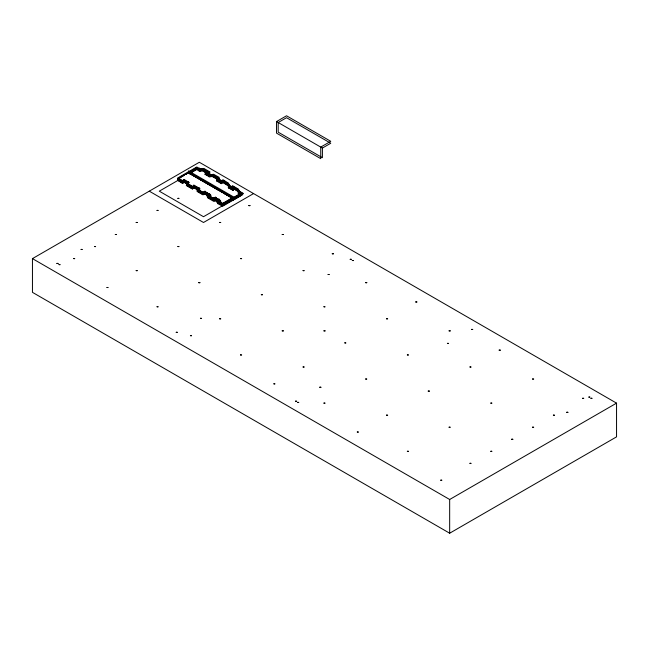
<?xml version="1.0" encoding="UTF-8"?>
<svg xmlns="http://www.w3.org/2000/svg" width="649" height="649" viewBox="0 0 649 649"><rect width="100%" height="100%" fill="white"/><g stroke="black" fill="none" stroke-linecap="round" stroke-linejoin="round"><path stroke-width="0.97" d="M183.87 181.176L184.194 180.552L183.837 181.217L187.512 183.253L186.871 184.714L193.086 188.275L193.929 186.523M193.824 186.677L194.148 186.052L193.791 186.717L198.797 189.151L199.284 188.843L197.126 190.035L203.023 193.418L205.189 192.112L204.695 192.372L209.53 195.471L210.292 195.308L206.828 195.747L213.01 199.284L216.417 198.691L215.614 198.764L219.224 200.825L219.995 200.663L216.531 201.101L222.68 204.338L233.681 197.953L188.47 171.831M205.66 172.683L208.313 172.293L203.397 169.454L200.744 169.851L196.817 167.58L178.459 178.175L178.459 180.106L182.385 182.377L183.132 180.763M199.778 189.403L199.778 188.559L193.881 185.16L192.218 188.048L187.301 185.208L188.973 182.32L184.056 179.481L182.385 182.377M183.57 181.42L182.677 183.399L177.469 180.106L179.165 179.108L177.469 180.106L182.71 183.359L183.635 181.331L183.44 181.761L187.09 183.837L187.31 183.359L186.45 185.306L192.664 188.859L193.58 186.831L193.37 187.31L198.026 189.711M183.992 180.836L183.099 182.815L177.469 179.14L184.235 175.23L177.469 179.116L183.132 182.775L183.975 181.022M187.196 183.513L186.312 185.5L192.51 189.078L193.394 187.09M187.618 182.929L186.734 184.908L192.931 188.494L193.816 186.506M187.301 185.208L188.973 182.32M192.218 188.048L192.899 186.514M227.28 185.168L227.969 183.635L223.053 180.803L220.887 181.931L221.382 181.623L217.456 179.327L216.961 179.586L219.127 178.288L213.197 174.881L209.789 175.352L210.592 175.206L206.974 173.088L206.204 173.186L209.676 172.634L203.494 169.032L200.087 169.503L200.89 169.365M228.951 186.133L228.261 187.666L233.178 190.498L233.859 188.973L241.039 193.11L222.68 203.713L216.068 199.924M228.626 187.334L229.519 185.346L223.053 181.193L220.887 182.442M229.048 188.405L229.941 186.425L223.053 182.158L220.887 183.407M232.261 189.427L233.145 187.447L239.343 191.025L238.459 193.004M232.683 190.506L233.567 188.518L239.765 192.096L238.881 194.083M237.104 190.847L237.794 189.313L232.877 186.474L232.196 188.007L223.053 182.726L221.382 183.691L216.466 180.852L218.137 179.895M238.775 191.804L238.094 193.337L241.039 195.041M183.318 180.503L184.056 179.481M199.754 170.922L196.817 168.91L189.175 173.348L196.817 168.91L199.754 170.922L201.312 168.772L200.509 168.91L203.916 168.448L210.098 172.042L206.633 172.602L207.396 172.504L211.014 174.622L213.618 174.289L219.127 177.323L216.961 178.621L217.456 178.37L221.382 180.657L223.053 179.773L228.699 183.278L227.848 185.338L228.059 184.933L231.709 187.066L231.523 187.553L232.439 185.655L238.654 189.273L237.794 191.333L238.013 190.92L242.028 193.004L232.691 198.424L187.48 172.342M193.086 186.263L193.881 185.16M232.691 199.381L242.028 193.97L238.443 191.999L239.075 190.344L232.861 186.725L231.944 188.632L232.131 188.137L228.489 186.003L228.27 186.417L229.121 184.357L223.053 180.738L221.382 181.679L212.239 176.487L209.586 176.885L204.678 174.046L207.331 173.648M232.691 200.346L242.028 194.935L239.002 193.434L239.643 191.78L233.429 188.161L232.512 190.068L232.699 189.573L229.048 187.439L228.829 187.853L229.689 185.784L223.053 181.704L220.887 182.896L221.382 182.637L217.456 180.292L216.961 180.552L219.127 179.246L212.629 175.66L209.221 176.13L212.629 175.66L219.127 178.929L216.961 180.179M32.45 258.618L199.332 162.266L616.55 403.143L616.55 436.866L449.668 533.218L32.45 292.342L32.45 258.618L449.668 499.495L616.55 403.143M276.523 121.558L286.534 115.782L330.755 141.312L320.744 147.096L320.744 158.656L276.523 133.126L276.523 121.558L322.415 148.061L330.755 143.242L286.534 117.704L278.186 122.523L278.186 132.161L322.415 157.691L322.415 148.061M188.332 172.869L196.817 167.969L200.322 170.143L202.926 169.811L209.108 173.413L205.644 173.973L206.406 173.875L210.025 175.993L209.221 176.13M179.311 179.611L159.281 191.171L203.51 216.709L243.562 193.58L199.332 168.05L189.305 173.843M199.778 188.559L198.115 189.524L198.115 191.455L203.023 194.286L204.695 193.329L212.856 198.034L215.509 197.645L220.417 200.476L220.847 201.571M216.466 178.929L218.137 177.964L213.221 175.125L210.576 175.522L202.415 170.817L199.762 171.206L196.817 169.511M216.961 181.136L219.127 179.895L212.239 176.203L208.8 176.715M188.283 183.854L203.023 192.364L204.695 191.398L210.592 194.805L211.022 195.893M205.189 192.648L203.023 193.897L197.126 190.49L198.797 189.524L193.613 186.961M205.189 193.613L203.023 194.862L197.126 191.455M253.572 193.58L203.51 222.485L149.27 191.171M188.332 172.821L196.817 167.945L200.176 170.338L196.817 167.945M218.202 201.076L216.036 199.843L216.839 199.762L213.432 200.354L207.25 196.817L209.027 196.582M199.397 170.46L202.829 169.941L209.027 173.518L205.595 174.037M198.975 171.044L202.407 170.533L208.605 174.11L205.173 174.622M210.592 194.805L207.94 195.203L208.921 197.694L213.837 200.533L216.49 200.135L215.509 197.645M208.986 196.477L207.218 196.744L213.416 200.322L216.855 199.803M209.408 197.547L207.639 197.815L213.837 201.393L217.277 200.882M220.417 200.476L217.764 200.874L218.754 203.372L222.68 205.636L222.68 203.713M218.818 202.147L217.05 202.415L222.68 205.246L242.028 194.075L238.662 192.558M219.24 203.226L217.472 203.486L222.68 206.212L242.028 195.041L239.083 193.629M218.729 201.936L216.953 202.172L222.68 205.295L233.681 198.918L231.944 197.913M242.028 193.97L238.581 192.355L238.361 192.769L239.221 190.709L233.007 187.09L232.082 188.989L232.269 188.502L228.626 186.36L228.407 186.774L229.267 184.714L223.053 180.738M193.191 187.545L197.994 190.068M219.127 178.288L213.05 175.076L209.643 175.546L210.414 175.449L206.836 173.291L206.066 173.38L209.53 172.829L203.348 169.227L199.949 169.697L200.744 169.559L196.817 166.98L177.469 178.15L183.699 181.988L184.616 179.968L184.43 180.398L188.08 182.466L187.439 183.935L193.653 187.488L194.57 185.468L194.384 185.898L198.797 188.186L199.284 187.877L197.126 189.07L203.023 192.453L205.189 191.147L204.695 191.406L208.962 194.035L209.732 193.873L206.26 194.311L212.442 197.848L215.849 197.255L215.046 197.337L218.664 199.389L219.435 199.235L215.963 199.665L222.68 203.372L233.681 196.996L188.47 170.865L188.47 173.242M193.962 186.482L198.797 189.151M184.008 180.982L187.65 183.059L187.017 184.519L193.232 188.08M222.68 204.338L216.385 200.744L219.857 200.306L219.086 200.46L215.476 198.407L212.872 198.927L206.682 195.381L210.154 194.951L209.384 195.106L204.695 192.372M197.126 191.001L203.023 194.375L205.189 193.078L204.695 193.337L208.451 195.625M217.456 179.895L221.382 182.158M206.382 173.916L210.008 176.017M228.829 186.88L232.464 188.973M217.456 180.852L221.382 183.123M205.952 174.5L209.586 176.601M229.251 187.959L232.886 190.052M188.47 172.399L232.691 197.929L232.691 199.86M231.944 197.888L233.681 198.894M178.459 178.175L187.991 183.683M183.367 181.874L186.993 183.967M216.49 200.995L219.394 202.675M218.9 190.376L212.815 186.863L222.38 192.372L220.636 191.382M177.469 179.116L183.278 182.58M204.695 193.897L208.694 196.412M204.695 192.931L209.132 195.86M212.856 198.034L213.837 200.533M449.668 499.495L449.668 533.218M204.695 191.398L204.695 193.329M203.023 192.364L203.023 194.286M56.885 263.413L58.077 263.437L56.885 263.413M58.978 264.622L60.154 264.67L58.994 264.573M73.58 258.594L74.765 258.643L73.588 258.545M81.084 249.443L82.277 249.467L81.093 249.419M94.438 246.555L95.63 246.604L94.446 246.506M106.955 287.499L108.14 287.548L106.963 287.45M115.295 234.508L116.487 234.532L115.295 234.508M136.16 222.461L137.353 222.485L136.16 222.437M136.16 270.641L137.353 270.665L136.16 270.617M157.017 210.422L158.21 210.446L157.026 210.398M157.017 306.774L158.21 306.799L157.026 306.75M177.883 198.375L179.075 198.399L177.883 198.351M177.883 246.555L179.075 246.579L177.883 246.531M176.212 332.304L177.404 332.329L176.22 332.28M190.4 335.679L191.585 335.728L190.408 335.63M198.74 282.68L199.933 282.704L198.74 282.68M200.411 318.334L201.596 318.383L200.419 318.286M219.605 222.461L220.79 222.485L219.605 222.437M219.605 318.813L220.79 318.837L219.605 318.789M240.463 258.594L241.655 258.643L240.471 258.545M248.81 205.603L249.995 205.628L248.81 205.603M240.463 354.946L241.655 354.995L240.471 354.898M261.32 294.727L262.512 294.751L261.328 294.703M282.185 234.508L283.378 234.532L282.185 234.508M273.837 383.851L275.03 383.875L273.846 383.827M282.185 330.86L283.378 330.885L282.185 330.86M303.042 270.641L304.235 270.665L303.051 270.617M295.538 401.196L296.723 401.244L295.546 401.147M297.623 402.396L298.808 402.445L297.64 402.348M303.042 366.993L304.235 367.018L303.051 366.969M323.908 306.774L325.092 306.823L323.916 306.726M319.73 387.226L320.922 387.25L319.73 387.226M323.908 330.86L325.1 330.885L323.908 330.86M328.078 274.495L329.27 274.519L328.086 274.47M332.247 253.775L333.44 253.8L332.247 253.775M323.908 403.118L325.1 403.143L323.908 403.094M344.765 342.899L345.958 342.948L344.781 342.85M350.192 259.316L351.377 259.34L350.2 259.292M352.277 260.525L353.462 260.574L352.285 260.476M365.63 282.68L366.815 282.704L365.63 282.68M357.283 432.023L358.475 432.072L357.291 431.974M365.63 379.032L366.815 379.057L365.63 379.008M386.488 318.813L387.68 318.837L386.496 318.789M386.488 415.165L387.68 415.214L386.496 415.117M407.345 354.946L408.537 354.971L407.353 354.922M415.693 301.955L416.885 301.98L415.693 301.955M407.345 451.298L408.537 451.323L407.353 451.274M428.21 391.079L429.403 391.104L428.21 391.079M447.404 343.386L448.589 343.41L447.404 343.362M449.067 330.86L450.26 330.885L449.067 330.86M440.728 480.203L441.92 480.228L440.728 480.179M449.067 427.212L450.26 427.237L449.076 427.188M471.596 329.416L472.788 329.465L471.612 329.368M469.933 366.993L471.117 367.042L469.941 366.945M469.933 463.337L471.117 463.386L469.941 463.289M490.79 403.118L491.983 403.143L490.798 403.094M490.79 451.298L491.983 451.323L490.798 451.274M499.138 350.127L500.33 350.152L499.138 350.127M511.655 439.251L512.84 439.276L511.655 439.251M532.513 379.032L533.705 379.057L532.521 379.008M532.513 427.212L533.705 427.237L532.521 427.188M553.37 415.165L554.562 415.214L553.386 415.117M566.723 412.277L567.916 412.302L566.723 412.277M582.575 398.308L583.767 398.332L582.583 398.283M588.846 397.099L590.022 397.123L588.846 397.074M590.923 398.308L592.115 398.332L590.931 398.283M238.41 191.917L238.224 192.412L238.443 191.999M238.97 193.353L238.783 193.84L239.002 193.434M187.869 182.58L187.545 183.205L187.869 182.58M188.299 181.996L188.105 182.426L188.299 181.996M221.382 180.657L220.887 180.974L221.382 180.714M187.626 173.283L185.93 174.257L187.626 173.275M216.271 198.334L215.5 198.489L216.271 198.334M200.322 170.143L199.519 170.281L200.29 170.184M211.014 174.622L210.211 174.759L210.982 174.67M211.079 185.841L189.338 173.291L211.079 185.857M230.2 196.882L224.116 193.37L230.2 196.907"/></g></svg>
